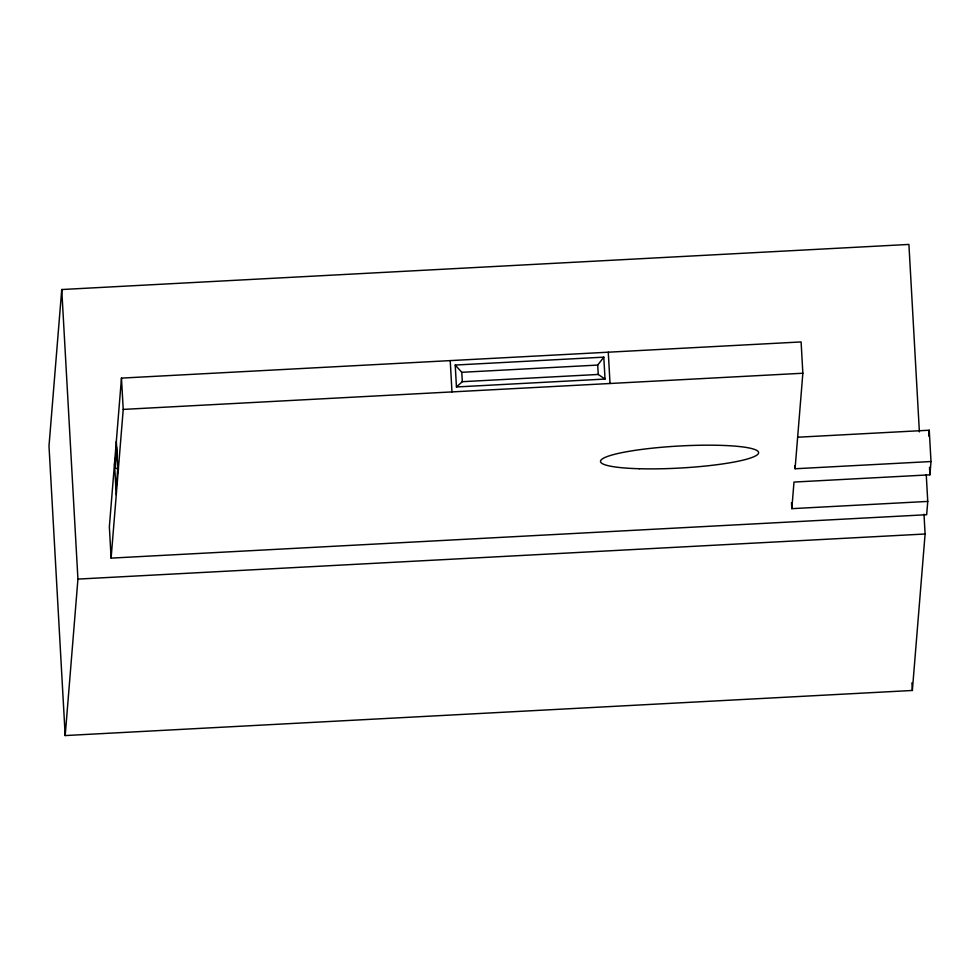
<?xml version="1.0" encoding="UTF-8"?>
<svg xmlns="http://www.w3.org/2000/svg" width="980" height="980" viewBox="0 0 980 980"><rect width="100%" height="100%" fill="white"/><g stroke="black" fill="none" stroke-linecap="round" stroke-linejoin="round"><path stroke-width="1.47" d="M919.387 431.886L908.913 244.436L61.74 289.529L49 445.998L65.195 735.564L912.356 690.471L925.096 534.002L923.993 514.182M65.195 735.564L77.934 579.094L61.74 289.529M797.904 437.215L929.248 430.22L931 461.531L795.074 468.759L802.853 373.233L801.101 341.934L121.471 378.109L109.356 526.824L111.108 558.122L926.664 514.721L927.754 501.417L926.247 474.59M116.056 489.498L117.747 468.661L116.522 446.745L114.832 467.583L118.543 469.408M111.108 558.122L123.223 409.407L121.471 378.109M927.754 501.417L791.828 508.657L793.996 482.062L929.922 474.822L931 461.531M928.77 436.137L929.248 430.22M605.028 379.064L598.241 374.458L597.714 365.075L603.803 357.149L455.222 365.05L456.447 386.965L605.028 379.064L603.803 357.149M456.447 386.965L462.315 381.698L598.241 374.458M455.222 365.05L461.788 372.302L597.714 365.075M123.223 409.407L802.853 373.233M77.934 579.094L925.096 534.002M929.505 467.374L929.922 474.822M911.927 682.852L912.356 690.471M794.903 465.782L795.074 468.759M791.497 502.691L791.828 508.657M608.274 352.2L610.026 383.499M461.788 372.302L462.315 381.698M450.224 360.615L451.976 391.914M116.314 441.38L118.066 472.691M114.513 463.552L116.265 494.851M639.279 468.734A79.147 11.013 -3.2 0 0 758.606 452.834A79.147 11.013 -3.2 0 0 640.846 449.538A79.147 11.013 -3.2 0 0 639.279 468.734"/></g></svg>
